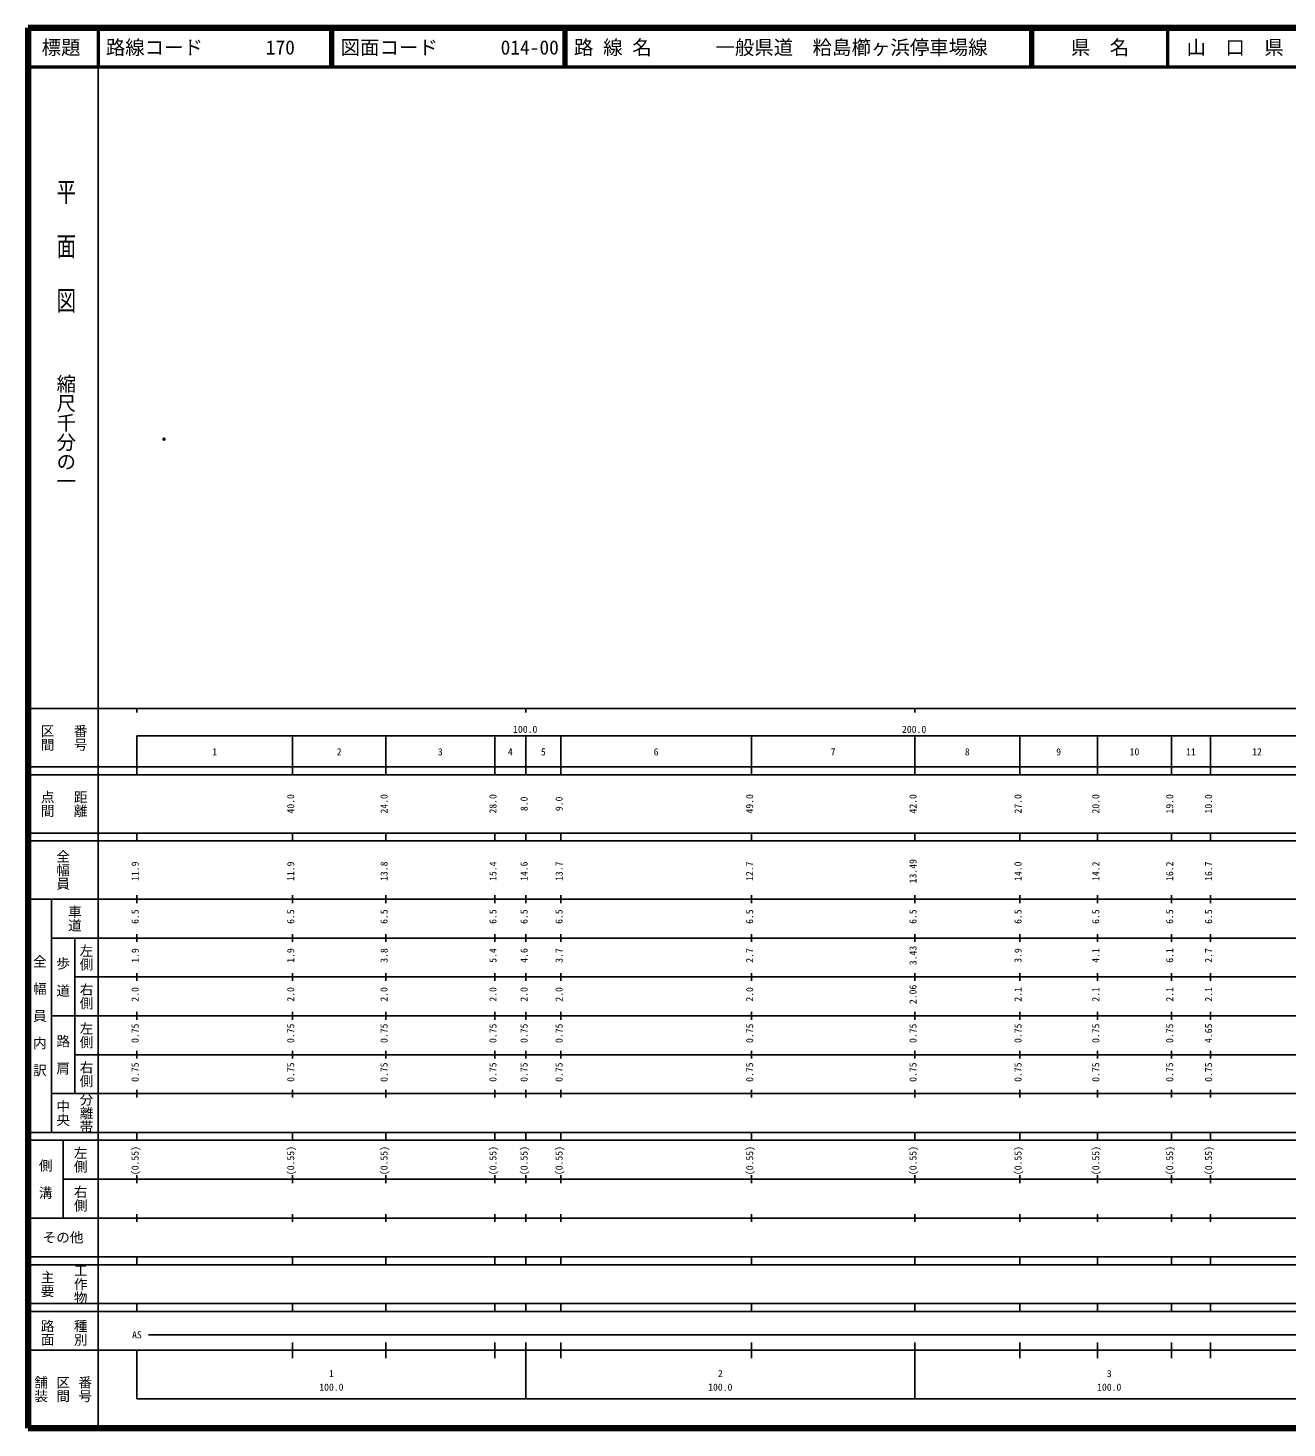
# Model space of a CAD drawing. Units: millimetres on the paper. Extents: x 40 to 680, y 20 to 380.
# Drawn here: x 40 to 363.7, y 20 to 380 of the extents above; entities that cross this region are included whole.
import ezdxf
from ezdxf.enums import TextEntityAlignment as Align

# ---------------------------------------------------------------- set-up
doc = ezdxf.new("R2010")
doc.units = ezdxf.units.MM
doc.header["$PDMODE"] = 32
doc.header["$PDSIZE"] = 0.5
doc.layers.add('M-OTRS', color=6, linetype='Continuous')
doc.layers.add('M-TTL-TXT', color=7, linetype='Continuous')
for name, color, linetype, lineweight in [('M-TTL', 2, 'Continuous', 140), ('M-TTL-BAND', 7, 'Continuous', 25), ('M-TTL-LINE', 7, 'Continuous', 50)]:
    doc.layers.add(name, color=color, linetype=linetype, lineweight=lineweight)
doc.styles.add('@ＭＳ ゴシック', font='')
doc.styles.add('ＭＳ ゴシック', font='')
doc.styles.get('@ＭＳ ゴシック').set_extended_font_data('@MS Gothic')
doc.styles.get('ＭＳ ゴシック').set_extended_font_data('MS Gothic')

msp = doc.modelspace()

# ---------------------------------------------------------------- linework, layer by layer
at = {"layer": 'M-OTRS'}
msp.add_point((74.971, 274.245), dxfattribs=at)
at = {"layer": 'M-TTL'}
for p, q in [((40, 380), (40, 20)), ((680, 380), (40, 380)), ((40, 20), (680, 20))]:
    msp.add_line(p, q, dxfattribs=at)
at = {"layer": 'M-TTL-BAND'}
for p, q in [((58, 370), (58, 20)), ((40, 205), (579, 205)), ((68, 205), (68, 204)), ((168, 205), (168, 204)), ((268, 205), (268, 204)), ((68, 198), (579, 198)), ((68, 198), (68, 188)), ((108, 188), (108, 198)), ((132, 188), (132, 198)), ((160, 188), (160, 198)), ((168, 188), (168, 198)), ((177, 188), (177, 198)), ((226, 188), (226, 198)), ((268, 188), (268, 198)), ((295, 188), (295, 198)), ((315, 188), (315, 198)), ((334, 188), (334, 198)), ((344, 188), (344, 198)), ((40, 190), (579, 190)), ((40, 188), (579, 188)), ((40, 173), (579, 173)), ((68, 171), (68, 173)), ((108, 171), (108, 173)), ((132, 171), (132, 173)), ((160, 171), (160, 173)), ((168, 171), (168, 173)), ((177, 171), (177, 173)), ((226, 171), (226, 173)), ((268, 171), (268, 173)), ((295, 171), (295, 173)), ((315, 171), (315, 173)), ((334, 171), (334, 173)), ((344, 171), (344, 173)), ((40, 171), (579, 171)), ((40, 156), (579, 156)), ((46, 96), (46, 156)), ((68, 155), (68, 157)), ((108, 155), (108, 157)), ((132, 155), (132, 157)), ((160, 155), (160, 157)), ((168, 155), (168, 157)), ((177, 155), (177, 157)), ((226, 155), (226, 157)), ((268, 155), (268, 157)), ((295, 155), (295, 157)), ((315, 155), (315, 157)), ((334, 155), (334, 157)), ((344, 155), (344, 157)), ((46, 146), (579, 146)), ((52, 146), (52, 106)), ((68, 145), (68, 147)), ((108, 145), (108, 147)), ((132, 145), (132, 147)), ((160, 145), (160, 147)), ((168, 145), (168, 147)), ((177, 145), (177, 147)), ((226, 145), (226, 147)), ((268, 145), (268, 147)), ((295, 145), (295, 147)), ((315, 145), (315, 147)), ((334, 145), (334, 147)), ((344, 145), (344, 147)), ((68, 135), (68, 137)), ((108, 135), (108, 137)), ((132, 135), (132, 137)), ((160, 135), (160, 137)), ((168, 135), (168, 137)), ((177, 135), (177, 137)), ((226, 135), (226, 137)), ((268, 135), (268, 137)), ((295, 135), (295, 137)), ((315, 135), (315, 137)), ((334, 135), (334, 137)), ((344, 135), (344, 137)), ((52, 136), (579, 136)), ((46, 126), (579, 126)), ((68, 125), (68, 127)), ((108, 125), (108, 127)), ((132, 125), (132, 127)), ((160, 125), (160, 127)), ((168, 125), (168, 127)), ((177, 125), (177, 127)), ((226, 125), (226, 127)), ((268, 125), (268, 127)), ((295, 125), (295, 127)), ((315, 125), (315, 127)), ((334, 125), (334, 127)), ((344, 125), (344, 127)), ((52, 116), (579, 116)), ((68, 115), (68, 117)), ((108, 115), (108, 117)), ((132, 115), (132, 117)), ((160, 115), (160, 117)), ((168, 115), (168, 117)), ((177, 115), (177, 117)), ((226, 115), (226, 117)), ((268, 115), (268, 117)), ((295, 115), (295, 117)), ((315, 115), (315, 117)), ((334, 115), (334, 117)), ((344, 115), (344, 117)), ((46, 106), (579, 106)), ((68, 105), (68, 107)), ((108, 105), (108, 107)), ((132, 105), (132, 107)), ((160, 105), (160, 107)), ((168, 105), (168, 107)), ((177, 105), (177, 107)), ((226, 105), (226, 107)), ((268, 105), (268, 107)), ((295, 105), (295, 107)), ((315, 105), (315, 107)), ((334, 105), (334, 107)), ((344, 105), (344, 107)), ((40, 96), (579, 96)), ((40, 94), (579, 94)), ((49, 94), (49, 74)), ((68, 94), (68, 96)), ((108, 94), (108, 96)), ((132, 94), (132, 96)), ((160, 94), (160, 96)), ((168, 94), (168, 96)), ((177, 94), (177, 96)), ((226, 94), (226, 96)), ((268, 94), (268, 96)), ((295, 94), (295, 96)), ((315, 94), (315, 96)), ((334, 94), (334, 96)), ((344, 94), (344, 96)), ((49, 84), (579, 84)), ((68, 83), (68, 85)), ((108, 83), (108, 85)), ((132, 83), (132, 85)), ((160, 83), (160, 85)), ((168, 83), (168, 85)), ((177, 83), (177, 85)), ((226, 83), (226, 85)), ((268, 83), (268, 85)), ((295, 83), (295, 85)), ((315, 83), (315, 85)), ((334, 83), (334, 85)), ((344, 83), (344, 85)), ((40, 74), (579, 74)), ((68, 73), (68, 75)), ((108, 73), (108, 75)), ((132, 73), (132, 75)), ((160, 73), (160, 75)), ((168, 73), (168, 75)), ((177, 73), (177, 75)), ((226, 73), (226, 75)), ((268, 73), (268, 75)), ((295, 73), (295, 75)), ((315, 73), (315, 75)), ((334, 73), (334, 75)), ((344, 73), (344, 75)), ((40, 64), (579, 64)), ((40, 62), (579, 62)), ((68, 62), (68, 64)), ((108, 62), (108, 64)), ((132, 62), (132, 64)), ((160, 62), (160, 64)), ((168, 62), (168, 64)), ((177, 62), (177, 64)), ((226, 62), (226, 64)), ((268, 62), (268, 64)), ((295, 62), (295, 64)), ((315, 62), (315, 64)), ((334, 62), (334, 64)), ((344, 62), (344, 64)), ((40, 52), (579, 52)), ((68, 50), (68, 52)), ((108, 50), (108, 52)), ((132, 50), (132, 52)), ((160, 50), (160, 52)), ((168, 50), (168, 52)), ((177, 50), (177, 52)), ((226, 50), (226, 52)), ((268, 50), (268, 52)), ((295, 50), (295, 52)), ((315, 50), (315, 52)), ((334, 50), (334, 52)), ((344, 50), (344, 52)), ((40, 50), (579, 50)), ((71, 44), (555, 44)), ((40, 40), (579, 40)), ((68, 40), (68, 27.5)), ((108, 38), (108, 42)), ((132, 38), (132, 42)), ((160, 38), (160, 42)), ((168, 27.5), (168, 42)), ((177, 38), (177, 42)), ((226, 38), (226, 42)), ((268, 27.5), (268, 42)), ((295, 38), (295, 42)), ((315, 38), (315, 42)), ((334, 38), (334, 42)), ((344, 38), (344, 42)), ((68, 27.5), (579, 27.5))]:
    msp.add_line(p, q, dxfattribs=at)
at = {"layer": 'M-TTL-LINE'}
for p, q in [((58, 380), (58, 370)), ((117.75, 380), (117.75, 370)), ((118.25, 380), (118.25, 370)), ((177.75, 380), (177.75, 370)), ((178.25, 380), (178.25, 370)), ((297.75, 380), (297.75, 370)), ((298.25, 380), (298.25, 370)), ((333, 380), (333, 370)), ((40, 370), (680, 370))]:
    msp.add_line(p, q, dxfattribs=at)

# ---------------------------------------------------------------- texts
at = {"layer": 'M-TTL-BAND', "style": '@ＭＳ ゴシック', "width": 1.4}
msp.add_text('平  面  図', height=3.666, rotation=270, dxfattribs=at).set_placement((49.777, 306.475), align=Align.MIDDLE_RIGHT)
at = {"layer": 'M-TTL-BAND', "style": '@ＭＳ ゴシック'}
msp.add_text('縮尺千分の一', height=3.666, rotation=270, dxfattribs=at).set_placement((49.777, 261.03), align=Align.MIDDLE_RIGHT)
for s, p in [('区間', (45, 197.5)), ('番号', (53.5, 197.5)), ('点間', (45, 180.5)), ('距離', (53.5, 180.5)), ('全幅員', (49, 163.5)), ('車道', (52, 151)), ('左側', (55, 141)), ('全\u3000幅\u3000員\u3000内\u3000訳', (43, 126)), ('歩\u3000道', (49, 136)), ('右側', (55, 131)), ('左側', (55, 121)), ('路\u3000肩', (49, 116)), ('右側', (55, 111)), ('分離帯', (55, 101)), ('中央', (49, 101)), ('左側', (53.5, 89)), ('側\u3000溝', (44.5, 84)), ('右側', (53.5, 79)), ('工作物', (53.5, 57)), ('主要', (45, 57)), ('路面', (45, 44.5)), ('種別', (53.5, 44.5)), ('舗装', (43.333, 30)), ('区間', (49, 30)), ('番号', (54.667, 30))]:
    msp.add_text(s, height=2.566, rotation=270, dxfattribs=at).set_placement(p, align=Align.MIDDLE_CENTER)
at = {"layer": 'M-TTL-BAND', "style": 'ＭＳ ゴシック'}
for s, p in [('100.0', (167.844, 198.195)), ('200.0', (267.844, 198.195)), ('1', (88, 192.405)), ('2', (120, 192.405)), ('3', (146, 192.405)), ('4', (164, 192.405)), ('5', (172.5, 192.405)), ('6', (201.5, 192.405)), ('7', (247, 192.405)), ('8', (281.5, 192.405)), ('9', (305, 192.405)), ('10', (324.5, 192.405)), ('11', (339, 192.405)), ('12', (356, 192.405)), ('AS', (68, 42.5)), ('1', (118, 32.523)), ('2', (218, 32.523)), ('3', (318, 32.523)), ('100.0', (118, 29.033)), ('100.0', (218, 29.033)), ('100.0', (318, 29.033))]:
    msp.add_text(s, height=1.833, dxfattribs=at).set_placement(p, align=Align.BOTTOM_CENTER)
for s, p in [('40.0', (109, 180.5)), ('24.0', (133, 180.5)), ('28.0', (161, 180.5)), ('8.0', (169, 180.5)), ('9.0', (178, 180.5)), ('49.0', (227, 180.5)), ('42.0', (269, 180.5)), ('27.0', (296, 180.5)), ('20.0', (316, 180.5)), ('19.0', (335, 180.5)), ('10.0', (345, 180.5)), ('13.49', (269, 163.174)), ('11.9', (69, 163.174)), ('11.9', (109, 163.174)), ('13.8', (133, 163.174)), ('15.4', (161, 163.174)), ('14.6', (169, 163.174)), ('13.7', (178, 163.174)), ('12.7', (227, 163.174)), ('14.0', (296, 163.174)), ('14.2', (316, 163.174)), ('16.2', (335, 163.174)), ('16.7', (345, 163.174)), ('6.5', (69, 151.5)), ('6.5', (109, 151.5)), ('6.5', (133, 151.5)), ('6.5', (161, 151.5)), ('6.5', (169, 151.5)), ('6.5', (178, 151.5)), ('6.5', (227, 151.5)), ('6.5', (269, 151.5)), ('6.5', (296, 151.5)), ('6.5', (316, 151.5)), ('6.5', (335, 151.5)), ('6.5', (345, 151.5)), ('1.9', (69, 141.5)), ('1.9', (109, 141.5)), ('3.8', (133, 141.5)), ('5.4', (161, 141.5)), ('4.6', (169, 141.5)), ('3.7', (178, 141.5)), ('2.7', (227, 141.5)), ('3.43', (269, 141.5)), ('3.9', (296, 141.5)), ('4.1', (316, 141.5)), ('6.1', (335, 141.5)), ('2.7', (345, 141.5)), ('2.0', (69, 131.5)), ('2.0', (109, 131.5)), ('2.0', (133, 131.5)), ('2.0', (161, 131.5)), ('2.0', (169, 131.5)), ('2.0', (178, 131.5)), ('2.0', (227, 131.5)), ('2.06', (269, 131.5)), ('2.1', (296, 131.5)), ('2.1', (316, 131.5)), ('2.1', (335, 131.5)), ('2.1', (345, 131.5)), ('0.75', (69, 121.5)), ('0.75', (109, 121.5)), ('0.75', (133, 121.5)), ('0.75', (161, 121.5)), ('0.75', (169, 121.5)), ('0.75', (178, 121.5)), ('0.75', (227, 121.5)), ('0.75', (269, 121.5)), ('0.75', (296, 121.5)), ('0.75', (316, 121.5)), ('0.75', (335, 121.5)), ('4.65', (345, 121.5)), ('0.75', (69, 111.5)), ('0.75', (109, 111.5)), ('0.75', (133, 111.5)), ('0.75', (161, 111.5)), ('0.75', (169, 111.5)), ('0.75', (178, 111.5)), ('0.75', (227, 111.5)), ('0.75', (269, 111.5)), ('0.75', (296, 111.5)), ('0.75', (316, 111.5)), ('0.75', (335, 111.5)), ('0.75', (345, 111.5)), ('(0.55)', (69, 88.764)), ('(0.55)', (109, 88.764)), ('(0.55)', (133, 88.764)), ('(0.55)', (161, 88.764)), ('(0.55)', (169, 88.764)), ('(0.55)', (178, 88.764)), ('(0.55)', (227, 88.764)), ('(0.55)', (269, 88.764)), ('(0.55)', (296, 88.764)), ('(0.55)', (316, 88.764)), ('(0.55)', (335, 88.764)), ('(0.55)', (345, 88.764))]:
    msp.add_text(s, height=1.833, rotation=90, dxfattribs=at).set_placement(p, align=Align.BOTTOM_CENTER)
msp.add_text('その他', height=2.566, dxfattribs=at).set_placement((49, 69), align=Align.MIDDLE_CENTER)
at = {"layer": 'M-TTL-TXT', "style": 'ＭＳ ゴシック'}
for s, p in [('標題', (48.5, 375)), ('県\u3000名', (315.625, 375)), ('山\u3000口\u3000県', (350.375, 375))]:
    msp.add_text(s, height=3.666, dxfattribs=at).set_placement(p, align=Align.MIDDLE_CENTER)
for s, p in [('路線コード', (60, 375)), ('170', (101.142, 375)), ('図面コード', (120.38, 375)), ('014-00', (161.521, 375)), ('路 線 名', (180.38, 375)), ('一般県道\u3000粭島櫛ヶ浜停車場線', (216.734, 375))]:
    msp.add_text(s, height=3.666, dxfattribs=at).set_placement(p, align=Align.MIDDLE_LEFT)

doc.saveas('drawing.dxf')
